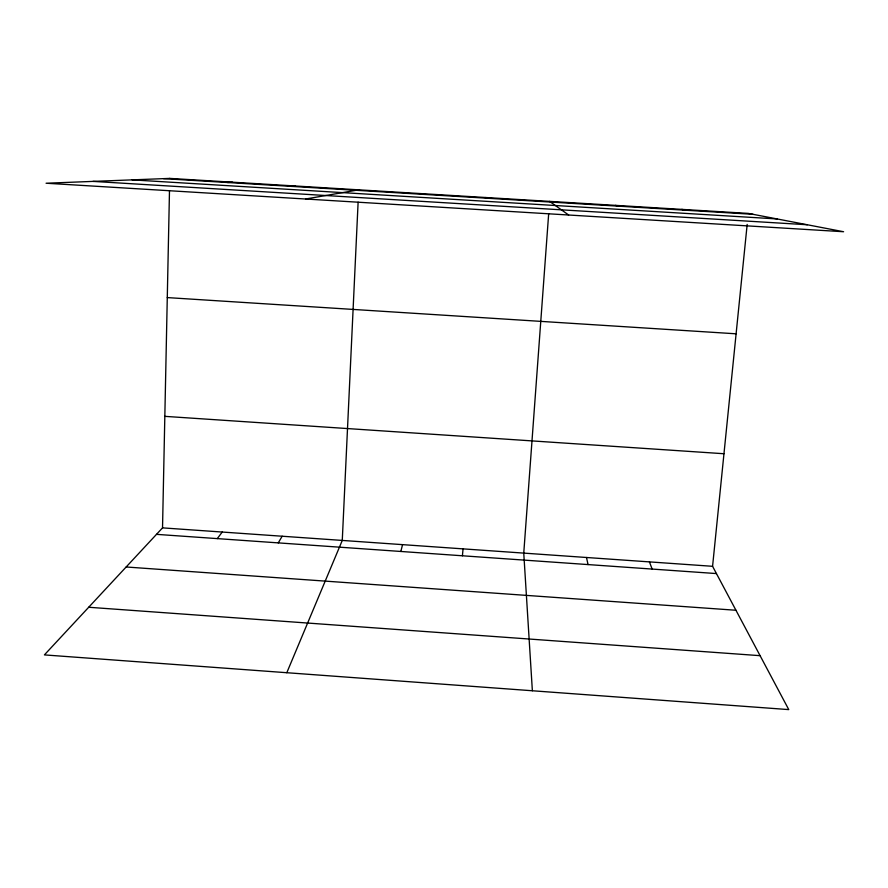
<?xml version="1.0" encoding="UTF-8"?>
<svg xmlns="http://www.w3.org/2000/svg" width="888" height="888" viewBox="0 0 888 888"><rect width="100%" height="100%" fill="white"/><g stroke="black" fill="none" stroke-linecap="round" stroke-linejoin="round"><path stroke-width="1.33" d="M747.174 224.431L712.576 566.3L788.766 709.601L44.4 654.9L162.526 527.872L169.486 190.698M358.119 202.164L342.269 540.426L286.802 672.716M548.673 213.753L523.754 553.102L532.367 690.753M462.404 555.777L463.059 548.873M400.821 551.459L402.564 544.644M485.481 198.124L485.736 197.513M278.266 542.879L282.162 536.23M217.283 538.605L222.244 532.045M420.646 194.195L422.111 193.662M305.539 199.012L358.708 189.832M291.653 186.391L295.504 186.014M227.495 182.517L232.523 182.195M163.547 178.643L753.035 214.308M132.134 179.876L777.155 218.948M92.985 181.396L807.314 224.753M167.277 297.591L736.096 333.81M164.824 416.35L723.964 453.735M162.526 527.872L712.576 566.3M156.499 534.354L716.438 573.57M126.152 566.988L735.952 610.256M88.711 607.259L760.095 655.677M681.818 209.379L685.292 210.212M615.584 205.372L617.793 206.127M549.583 201.376L568.642 215.007M649.428 561.882L652.136 569.064M586.48 557.486L588.056 564.568M169.741 178.399L46.076 183.228L843.6 231.735L748.284 213.398L169.741 178.399"/></g></svg>
